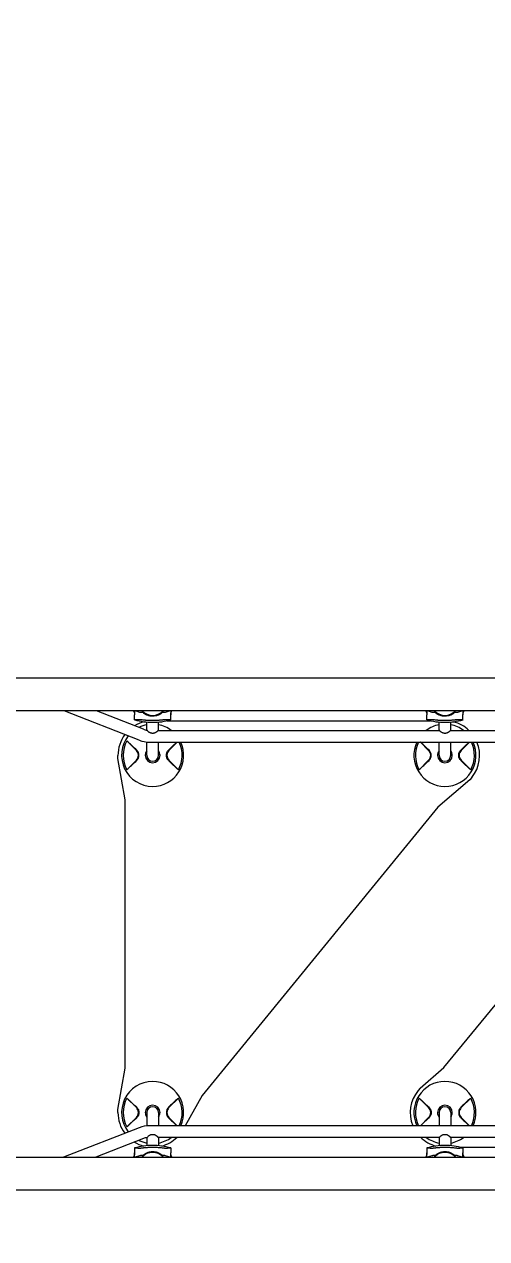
# Model space of a CAD drawing. Extents: x -6675 to 8473, y -8565 to 9458.
# Drawn here: x 1024 to 1657, y 1583 to 3244 of the extents above; entities that cross this region are included whole.
import ezdxf

# ---------------------------------------------------------------- set-up
doc = ezdxf.new("R2010")
doc.units = 0
doc.header["$LTSCALE"] = 5
doc.header["$PDMODE"] = 33
doc.header["$PDSIZE"] = 20
doc.layers.get('Defpoints').update_dxf_attribs({"linetype": 'CONTINUOUS'})
doc.layers.add('Lg_dim', color=7, linetype='CONTINUOUS')
doc.layers.add('Lg_prod', color=40, linetype='CONTINUOUS')
doc.styles.add('LG1', font='arial.ttf', dxfattribs={"height": 185})
doc.dimstyles.new('LG_DIM', dxfattribs={"dimtxt": 185, "dimasz": 120, "dimexe": 50, "dimexo": 1, "dimgap": 50, "dimtad": 0, "dimtih": 1, "dimtoh": 1, "dimdec": 0, "dimrnd": 10, "dimdsep": 46, "dimtxsty": 'LG1', "dimcen": 2.5, "dimclrt": 4, "dimadec": 4, "dimazin": 0, "dimtfac": 1, "dimtdec": 1, "dimtmove": 0, "dimatfit": 3, "dimfxl": 1, "dimtolj": 1, "dimtzin": 0, "dimarcsym": 0})

# ---------------------------------------------------------------- blocks, each defined once
blk = doc.blocks.new('*D5')
at = {"layer": 'Defpoints', "color": 0, "transparency": 16777216}
for p in [(3900, 7859.7), (-2500, -5459.7), (7695.8, -5459.7)]:
    blk.add_point(p, dxfattribs=at)
at = {"layer": 'Lg_dim', "color": 0, "lineweight": -2, "transparency": 16777216}
for p, q in [((3901, 7859.7), (7745.8, 7859.7)), ((7695.8, 7739.7), (7695.8, 3779.3)), ((7695.8, -5339.7), (7695.8, 3130.7)), ((-2499, -5459.7), (7745.8, -5459.7))]:
    blk.add_line(p, q, dxfattribs=at)
at = {"layer": 'Lg_dim', "color": 0, "transparency": 16777216}
for points in [[(7675.8, 7739.7), (7715.8, 7739.7), (7695.8, 7859.7)], [(7675.8, -5339.7), (7715.8, -5339.7), (7695.8, -5459.7)]]:
    blk.add_solid(points, dxfattribs=at)
at = {"layer": 'Lg_dim', "color": 4, "transparency": 16777216, "insert": (7695.8, 3455), "char_height": 185, "attachment_point": 5, "style": 'LG1'}
blk.add_mtext('\\A1;13320 mm\\P [43\'-8 13/16"]', dxfattribs=at)
blk = doc.blocks.new('*D6')
at = {"layer": 'Defpoints', "color": 0, "transparency": 16777216}
for p in [(3300, 5864.7), (-6041.1, -3464.7), (-3100, -3464.7)]:
    blk.add_point(p, dxfattribs=at)
at = {"layer": 'Lg_dim', "color": 0, "lineweight": -2, "transparency": 16777216}
for p, q in [((3299, 5864.7), (-6091.1, 5864.7)), ((-6041.1, 5744.7), (-6041.1, 2570)), ((-6041.1, -3344.7), (-6041.1, 1921.4)), ((-3101, -3464.7), (-6091.1, -3464.7))]:
    blk.add_line(p, q, dxfattribs=at)
at = {"layer": 'Lg_dim', "color": 0, "transparency": 16777216}
for points in [[(-6061.1, 5744.7), (-6021.1, 5744.7), (-6041.1, 5864.7)], [(-6061.1, -3344.7), (-6021.1, -3344.7), (-6041.1, -3464.7)]]:
    blk.add_solid(points, dxfattribs=at)
at = {"layer": 'Lg_dim', "color": 4, "transparency": 16777216, "insert": (-6041.1, 2245.7), "char_height": 185, "attachment_point": 5, "style": 'LG1'}
blk.add_mtext('\\A1;9330 mm\\P [30\'-7 9/16"]', dxfattribs=at)
blk = doc.blocks.new('*D7')
at = {"layer": 'Defpoints', "color": 0, "transparency": 16777216}
for p in [(5382, 8873.4), (-4227.5, -147.5), (5382, -565)]:
    blk.add_point(p, dxfattribs=at)
at = {"layer": 'Lg_dim', "color": 0, "lineweight": -2, "transparency": 16777216}
for p, q in [((-4227.5, -146.5), (-4227.5, 8923.4)), ((5382, -564), (5382, 8923.4)), ((-4107.5, 8873.4), (118.7, 8873.4)), ((5262, 8873.4), (1506.8, 8873.4))]:
    blk.add_line(p, q, dxfattribs=at)
at = {"layer": 'Lg_dim', "color": 0, "transparency": 16777216}
for points in [[(-4107.5, 8893.4), (-4107.5, 8853.4), (-4227.5, 8873.4)], [(5262, 8893.4), (5262, 8853.4), (5382, 8873.4)]]:
    blk.add_solid(points, dxfattribs=at)
at = {"layer": 'Lg_dim', "color": 4, "transparency": 16777216, "insert": (812.7, 8873.4), "char_height": 185, "attachment_point": 5, "style": 'LG1'}
blk.add_mtext('\\A1;9610 mm\\P [31\'-6 5/8"]', dxfattribs=at)

msp = doc.modelspace()

# ---------------------------------------------------------------- linework, layer by layer
at = {"layer": 'Lg_prod', "linetype": 'Continuous', "lineweight": 0}
for p, q in [((3153.5, 2350), (805, 2350)), ((3153.5, 2305), (805, 2305)), ((1181.5, 2265.1), (1078.9, 2305)), ((1187.3, 2280.1), (1123.1, 2305)), ((1175.3, 2305), (1175.3, 2299.7)), ((1175.3, 2292.9), (1175.3, 2299.7)), ((1176.9, 2305), (1182.2, 2303.6)), ((1192, 2292.1), (1192, 2292.1)), ((1208, 2299.5), (1208, 2299.5)), ((1208, 2292.1), (1208, 2292.1)), ((1217.8, 2303.6), (1223.1, 2305)), ((1224.7, 2305), (1224.7, 2299.7)), ((1224.7, 2292.9), (1224.7, 2299.7)), ((1575.3, 2305), (1575.3, 2299.7)), ((1575.3, 2292.9), (1575.3, 2299.7)), ((1576.9, 2305), (1582.2, 2303.6)), ((1592, 2292.1), (1592, 2292.1)), ((1608, 2299.5), (1608, 2299.5)), ((1608, 2292.1), (1608, 2292.1)), ((1617.8, 2303.6), (1623.1, 2305)), ((1624.7, 2305), (1624.7, 2299.7)), ((1624.7, 2292.9), (1624.7, 2299.7)), ((1192, 2278.8), (1192, 2289.8)), ((1207.4, 2278.4), (1592.6, 2278.4)), ((1208, 2278.4), (1208, 2289.8)), ((1219.9, 2291.6), (1580.1, 2291.6)), ((1592, 2278.4), (1592, 2289.8)), ((1607.4, 2278.4), (1992.6, 2278.4)), ((1608, 2278.4), (1608, 2289.8)), ((1164.7, 2264.1), (1177.7, 2251.1)), ((1192, 2244.8), (1192, 2262.6)), ((1196, 2262.4), (2804, 2262.4)), ((1208, 2244.8), (1208, 2262.4)), ((1233.6, 2262.4), (1222.3, 2251.1)), ((1566.4, 2262.4), (1577.7, 2251.1)), ((1592, 2244.8), (1592, 2262.4)), ((1608, 2244.8), (1608, 2262.4)), ((1633.6, 2262.4), (1622.3, 2251.1)), ((1152.5, 2240), (1152.5, 2244.1)), ((1192, 2244.4), (1192, 2244.8)), ((1208, 2244.8), (1208, 2244.4)), ((1592, 2244.4), (1592, 2244.8)), ((1608, 2244.8), (1608, 2244.4)), ((1162.5, 2183.3), (1152.5, 2240)), ((1177.7, 2237.7), (1164.7, 2224.7)), ((1222.3, 2237.7), (1235.3, 2224.7)), ((1577.7, 2237.7), (1564.7, 2224.7)), ((1598.6, 1817.3), (1939.5, 2233.6)), ((1622.3, 2237.7), (1635.3, 2224.7)), ((1634.1, 2210.8), (1590.4, 2173.3)), ((1636.7, 2214), (1634.1, 2210.8)), ((1162.5, 1816.7), (1162.5, 2183.3)), ((1590.4, 2173.3), (1267.6, 1779.2)), ((1152.5, 1760), (1162.5, 1816.7)), ((1565.9, 1789.1), (1598.6, 1817.3)), ((1267.6, 1779.2), (1244.4, 1737.8)), ((1565.9, 1789.1), (1563.2, 1785.9)), ((1177.7, 1762.5), (1164.7, 1775.5)), ((1222.3, 1762.5), (1235.3, 1775.5)), ((1577.7, 1762.5), (1564.7, 1775.5)), ((1622.3, 1762.5), (1635.3, 1775.5)), ((1152.5, 1755.8), (1152.5, 1760)), ((1164.7, 1736.1), (1177.7, 1749.1)), ((1192, 1755.5), (1192, 1755.8)), ((1192, 1755.5), (1192, 1737.6)), ((1208, 1755.8), (1208, 1755.5)), ((1208, 1755.5), (1208, 1737.8)), ((1233.6, 1737.8), (1222.3, 1749.1)), ((1566.4, 1737.8), (1577.7, 1749.1)), ((1592, 1755.5), (1592, 1755.8)), ((1592, 1755.5), (1592, 1737.8)), ((1608, 1755.8), (1608, 1755.5)), ((1608, 1755.5), (1608, 1737.8)), ((1633.6, 1737.8), (1622.3, 1749.1)), ((1181.5, 1735.1), (1078.2, 1695)), ((2804, 1737.8), (1196, 1737.8)), ((1187.3, 1720.2), (1122.4, 1695)), ((1192, 1721.5), (1192, 1710.5)), ((1592.6, 1721.8), (1207.4, 1721.8)), ((1208, 1721.8), (1208, 1710.5)), ((1592, 1721.8), (1592, 1710.5)), ((1992.6, 1721.8), (1607.4, 1721.8)), ((1608, 1721.8), (1608, 1710.5)), ((805, 1695), (3153.5, 1695)), ((1175.3, 1707.4), (1175.3, 1700.5)), ((1175.3, 1695), (1175.3, 1700.5)), ((1182.2, 1696.7), (1175.9, 1695)), ((1192, 1708.2), (1192, 1708.2)), ((1192, 1700.8), (1192, 1700.8)), ((1208, 1708.2), (1208, 1708.2)), ((1224.1, 1695), (1217.8, 1696.7)), ((1224.7, 1707.4), (1224.7, 1700.5)), ((1224.7, 1695), (1224.7, 1700.5)), ((1575.3, 1707.4), (1575.3, 1700.5)), ((1575.3, 1695), (1575.3, 1700.5)), ((1582.2, 1696.7), (1575.9, 1695)), ((1592, 1708.2), (1592, 1708.2)), ((1592, 1700.8), (1592, 1700.8)), ((1608, 1708.2), (1608, 1708.2)), ((1624.1, 1695), (1617.8, 1696.7)), ((1621.2, 1708.3), (1978.8, 1708.3)), ((1624.7, 1707.4), (1624.7, 1700.5)), ((1624.7, 1695), (1624.7, 1700.5)), ((805, 1650), (3153.5, 1650))]:
    msp.add_line(p, q, dxfattribs=at)
for centre, radius, start, end in [((1200, 2380.3), 90.8, 254.1962, 270), ((1200, 2318.4), 19.4, 223.8081, 270), ((1200, 2318.4), 19.4, 270, 316.1919), ((1200, 2380.3), 90.8, 270, 285.8038), ((1600, 2380.3), 90.8, 254.1962, 270), ((1600, 2318.4), 19.4, 223.8081, 270), ((1600, 2318.4), 19.4, 270, 316.1919), ((1600, 2380.3), 90.8, 270, 285.8038), ((1200, 2244.1), 47.5, 104.1941, 121.3049), ((1200, 2244.4), 42.5, 100.8461, 116.4681), ((1196, 2302.4), 24, 248.7723, 261.5578), ((1200, 2244.4), 42.5, 53.104, 79.1539), ((1600, 2244.4), 42.5, 100.8461, 126.896), ((1600, 2244.4), 42.5, 53.104, 79.1539), ((1600, 2244.1), 47.5, 46.2286, 75.8059), ((1200, 2244.1), 47.5, 143.0206, 180), ((1200, 2244.4), 42.5, 141.5113, 270), ((1200, 2244.4), 40.4, 150.8025, 209.1975), ((1196, 2302.4), 40, 248.7723, 270), ((1200, 2244.4), 42.5, 270, 25.0485), ((1200, 2244.4), 40.4, 330.8025, 26.4471), ((1600, 2244.4), 42.5, 154.9515, 270), ((1600, 2244.4), 40.4, 153.5529, 209.1975), ((1600, 2244.4), 42.5, 270, 25.0485), ((1600, 2244.4), 40.4, 330.8025, 26.4471), ((1600, 2244.1), 47.5, 320.6767, 22.6601), ((1171, 2244.4), 9.5, 0, 45), ((1171, 2244.4), 9.5, 315, 0), ((1200, 2244.4), 10.1, 142.3802, 180), ((1200, 2244.4), 10.1, 180, 270), ((1200, 2244.4), 8, 180, 0), ((1200, 2244.4), 10.1, 270, 0), ((1200, 2244.4), 10.1, 0, 37.6198), ((1229, 2244.4), 9.5, 135, 180), ((1229, 2244.4), 9.5, 180, 225), ((1571, 2244.4), 9.5, 0, 45), ((1571, 2244.4), 9.5, 315, 0), ((1600, 2244.4), 10.1, 142.3802, 180), ((1600, 2244.4), 10.1, 180, 270), ((1600, 2244.4), 8, 180, 0), ((1600, 2244.4), 10.1, 270, 0), ((1600, 2244.4), 10.1, 0, 37.6198), ((1629, 2244.4), 9.5, 135, 180), ((1629, 2244.4), 9.5, 180, 225), ((1200, 1755.8), 42.5, 90, 218.4887), ((1200, 1755.8), 42.5, 334.9515, 90), ((1600, 1755.8), 42.5, 90, 205.0485), ((1600, 1755.8), 42.5, 334.9515, 90), ((1600, 1755.8), 47.5, 140.694, 202.2685), ((1200, 1755.8), 40.4, 150.8025, 209.1975), ((1171, 1755.8), 9.5, 0, 45), ((1200, 1755.8), 10.1, 90, 180), ((1200, 1755.8), 8, 0, 180), ((1200, 1755.8), 10.1, 0, 90), ((1229, 1755.8), 9.5, 135, 180), ((1200, 1755.8), 40.4, 333.5529, 29.1975), ((1600, 1755.8), 40.4, 150.8025, 206.4471), ((1571, 1755.8), 9.5, 0, 45), ((1600, 1755.8), 10.1, 90, 180), ((1600, 1755.8), 8, 0, 180), ((1600, 1755.8), 10.1, 0, 90), ((1629, 1755.8), 9.5, 135, 180), ((1600, 1755.8), 40.4, 333.5529, 29.1975), ((1200, 1755.8), 47.5, 180, 216.6292), ((1171, 1755.8), 9.5, 315, 0), ((1200, 1755.8), 10.1, 180, 217.6198), ((1200, 1755.8), 10.1, 322.3802, 0), ((1229, 1755.8), 9.5, 180, 225), ((1571, 1755.8), 9.5, 315, 0), ((1600, 1755.8), 10.1, 180, 217.6198), ((1600, 1755.8), 10.1, 322.3802, 0), ((1629, 1755.8), 9.5, 180, 225), ((1196, 1697.8), 40, 90, 111.2277), ((1200, 1755.8), 47.5, 238.2713, 254.8597), ((1200, 1620), 90.8, 90, 105.8038), ((1200, 1755.8), 42.5, 243.5319, 259.1539), ((1196, 1697.8), 24, 98.4422, 111.2277), ((1200, 1620), 90.8, 74.1962, 90), ((1200, 1755.8), 42.5, 280.8461, 306.896), ((1200, 1755.8), 47.5, 285.1403, 314.2921), ((1600, 1755.8), 47.5, 225.7079, 254.8597), ((1600, 1755.8), 42.5, 233.104, 259.1539), ((1600, 1620), 90.8, 90, 105.8038), ((1600, 1620), 90.8, 74.1962, 90), ((1600, 1755.8), 42.5, 280.8461, 306.896), ((1200, 1681.8), 19.4, 90, 137.2585), ((1200, 1681.8), 19.4, 42.7415, 90), ((1600, 1681.8), 19.4, 90, 137.2585), ((1600, 1681.8), 19.4, 42.7415, 90)]:
    msp.add_arc(centre, radius, start, end, dxfattribs=at)
for points, weights in [([(1173.8, 2305), (1174.8, 2303.4), (1175.3, 2301.6), (1175.3, 2299.7)], [0.934929534971, 0.931720156485, 0.953410311494, 1]), ([(1182.2, 2293.1), (1179.9, 2292.9), (1177.6, 2292.8), (1175.3, 2292.9)], [1, 0.99951768639, 0.99951768639, 1]), ([(1182.2, 2303.6), (1182.6, 2303.5), (1184, 2303.4), (1186.2, 2303.3)], [1, 0.973269229067, 0.973269229067, 1]), ([(1185.7, 2305), (1185.8, 2304.4), (1186, 2303.8), (1186.2, 2303.3)], [0.999310282288, 0.998605002975, 0.998834908879, 1]), ([(1213.8, 2303.3), (1214, 2303.8), (1214.2, 2304.4), (1214.3, 2305)], [1, 0.998834908879, 0.998605002975, 0.999310282288]), ([(1213.8, 2303.3), (1216, 2303.4), (1217.4, 2303.5), (1217.8, 2303.6)], [1, 0.973269229067, 0.973269229067, 1]), ([(1224.7, 2292.9), (1222.4, 2292.8), (1220.1, 2292.9), (1217.8, 2293.1)], [1, 0.99951768639, 0.99951768639, 1]), ([(1224.7, 2299.7), (1224.7, 2301.6), (1225.2, 2303.4), (1226.2, 2305)], [1, 0.953410373576, 0.931720237436, 0.93492959158]), ([(1573.8, 2305), (1574.8, 2303.4), (1575.3, 2301.6), (1575.3, 2299.7)], [0.934929534971, 0.931720156485, 0.953410311494, 1]), ([(1582.2, 2293.1), (1579.9, 2292.9), (1577.6, 2292.8), (1575.3, 2292.9)], [1, 0.99951768639, 0.99951768639, 1]), ([(1582.2, 2303.6), (1582.6, 2303.5), (1584, 2303.4), (1586.2, 2303.3)], [1, 0.973269229067, 0.973269229067, 1]), ([(1585.7, 2305), (1585.8, 2304.4), (1586, 2303.8), (1586.2, 2303.3)], [0.999310282288, 0.998605002975, 0.998834908879, 1]), ([(1613.8, 2303.3), (1614, 2303.8), (1614.2, 2304.4), (1614.3, 2305)], [1, 0.998834908879, 0.998605002975, 0.999310282288]), ([(1613.8, 2303.3), (1616, 2303.4), (1617.4, 2303.5), (1617.8, 2303.6)], [1, 0.973269229067, 0.973269229067, 1]), ([(1624.7, 2292.9), (1622.4, 2292.8), (1620.1, 2292.9), (1617.8, 2293.1)], [1, 0.99951768639, 0.99951768639, 1]), ([(1624.7, 2299.7), (1624.7, 2301.6), (1625.2, 2303.4), (1626.2, 2305)], [1, 0.953410373576, 0.931720237436, 0.93492959158]), ([(1175.3, 1700.5), (1175.3, 1698.6), (1174.7, 1696.7), (1173.6, 1695)], [1, 0.950835339684, 0.929398650065, 0.935689931144]), ([(1175.3, 1707.4), (1177.6, 1707.4), (1179.9, 1707.3), (1182.2, 1707.2)], [1, 0.99951768639, 0.99951768639, 1]), ([(1186.2, 1697), (1184, 1696.9), (1182.6, 1696.8), (1182.2, 1696.7)], [1, 0.973269229067, 0.973269229067, 1]), ([(1186.2, 1697), (1186, 1696.3), (1185.8, 1695.7), (1185.6, 1695)], [1, 0.99866011889, 0.998557068822, 0.999690849795]), ([(1214.4, 1695), (1214.2, 1695.7), (1214, 1696.3), (1213.8, 1697)], [0.999690849795, 0.998557068822, 0.99866011889, 1]), ([(1217.8, 1696.7), (1217.4, 1696.8), (1216, 1696.9), (1213.8, 1697)], [1, 0.973269229067, 0.973269229067, 1]), ([(1217.8, 1707.2), (1220.1, 1707.3), (1222.4, 1707.4), (1224.7, 1707.4)], [1, 0.99951768639, 0.99951768639, 1]), ([(1226.4, 1695), (1225.3, 1696.7), (1224.7, 1698.6), (1224.7, 1700.5)], [0.935689878084, 0.929398569167, 0.950835276473, 1]), ([(1575.3, 1700.5), (1575.3, 1698.6), (1574.7, 1696.7), (1573.6, 1695)], [1, 0.950835339684, 0.929398650065, 0.935689931144]), ([(1575.3, 1707.4), (1577.6, 1707.4), (1579.9, 1707.3), (1582.2, 1707.2)], [1, 0.99951768639, 0.99951768639, 1]), ([(1586.2, 1697), (1584, 1696.9), (1582.6, 1696.8), (1582.2, 1696.7)], [1, 0.973269229067, 0.973269229067, 1]), ([(1586.2, 1697), (1586, 1696.3), (1585.8, 1695.7), (1585.6, 1695)], [1, 0.99866011889, 0.998557068822, 0.999690849795]), ([(1614.4, 1695), (1614.2, 1695.7), (1614, 1696.3), (1613.8, 1697)], [0.999690849795, 0.998557068822, 0.99866011889, 1]), ([(1617.8, 1696.7), (1617.4, 1696.8), (1616, 1696.9), (1613.8, 1697)], [1, 0.973269229067, 0.973269229067, 1]), ([(1617.8, 1707.2), (1620.1, 1707.3), (1622.4, 1707.4), (1624.7, 1707.4)], [1, 0.99951768639, 0.99951768639, 1]), ([(1626.4, 1695), (1625.3, 1696.7), (1624.7, 1698.6), (1624.7, 1700.5)], [0.935689878084, 0.929398569167, 0.950835276473, 1])]:
    msp.add_rational_spline(points, weights, degree=3, dxfattribs=at)
for points, knots in [([(1200, 2291.8), (1198.9, 2291.8), (1197.9, 2291.8), (1196.3, 2291.9), (1195.7, 2291.9), (1194.7, 2291.9), (1194.2, 2292), (1192.7, 2292.1), (1191.7, 2292.1), (1190.3, 2292.2), (1189.8, 2292.3), (1189, 2292.4), (1188.5, 2292.4), (1187.3, 2292.5), (1186.6, 2292.6), (1185.2, 2292.8), (1184.6, 2292.8), (1183.9, 2292.9), (1183.7, 2293), (1183.2, 2293), (1183, 2293), (1182.5, 2293.1), (1182.3, 2293.1), (1182.2, 2293.1)], [0.02582839, 0.02582839, 0.02582839, 0.02582839, 0.0290553, 0.0290553, 0.03066876, 0.03066876, 0.03228222, 0.03228222, 0.03550913, 0.03550913, 0.03712259, 0.03712259, 0.03873604, 0.03873604, 0.04196296, 0.04196296, 0.04518987, 0.04518987, 0.04680333, 0.04680333, 0.04841679, 0.04841679, 0.0516437, 0.0516437, 0.0516437, 0.0516437]), ([(1200, 2297.8), (1199.6, 2297.8), (1199.3, 2297.9), (1198.6, 2297.9), (1198.2, 2297.9), (1197.2, 2298), (1196.5, 2298.1), (1195.5, 2298.3), (1195.2, 2298.4), (1194.5, 2298.6), (1194.2, 2298.7), (1193.3, 2299), (1192.7, 2299.2), (1191.5, 2299.7), (1190.9, 2300), (1189.8, 2300.6), (1189.3, 2300.9), (1188.4, 2301.5), (1187.9, 2301.9), (1187, 2302.6), (1186.6, 2302.9), (1186.2, 2303.3)], [0.0173685, 0.0173685, 0.0173685, 0.0173685, 0.01841269, 0.01841269, 0.01945689, 0.01945689, 0.02154529, 0.02154529, 0.02258948, 0.02258948, 0.02363368, 0.02363368, 0.02572208, 0.02572208, 0.02781047, 0.02781047, 0.02989887, 0.02989887, 0.03198726, 0.03198726, 0.03407566, 0.03407566, 0.03407566, 0.03407566]), ([(1213.8, 2303.3), (1213, 2302.6), (1212.1, 2301.9), (1210.7, 2300.9), (1210.2, 2300.6), (1209.1, 2300), (1208.5, 2299.7), (1207.3, 2299.2), (1206.7, 2299), (1205.5, 2298.6), (1204.8, 2298.4), (1202.8, 2298), (1201.4, 2297.8), (1200, 2297.8)], [0.0006161, 0.0006161, 0.0006161, 0.0006161, 0.0048042, 0.0048042, 0.00689825, 0.00689825, 0.0089923, 0.0089923, 0.01108635, 0.01108635, 0.0131804, 0.0131804, 0.0173685, 0.0173685, 0.0173685, 0.0173685]), ([(1217.8, 2293.1), (1217.7, 2293.1), (1217.5, 2293.1), (1217, 2293), (1216.8, 2293), (1216.4, 2293), (1216.1, 2292.9), (1215.4, 2292.8), (1214.8, 2292.8), (1213.8, 2292.7), (1213.4, 2292.6), (1212.7, 2292.5), (1212.3, 2292.5), (1211.1, 2292.4), (1210.2, 2292.3), (1208.8, 2292.2), (1208.3, 2292.1), (1207.3, 2292.1), (1206.8, 2292), (1205.3, 2291.9), (1204.3, 2291.9), (1202.7, 2291.8), (1202.2, 2291.8), (1201.1, 2291.8), (1200.5, 2291.8), (1200, 2291.8)], [0.0000002, 0.0000002, 0.0000002, 0.0000002, 0.00322872, 0.00322872, 0.00484298, 0.00484298, 0.00645725, 0.00645725, 0.00968577, 0.00968577, 0.01130003, 0.01130003, 0.01291429, 0.01291429, 0.01614282, 0.01614282, 0.01775708, 0.01775708, 0.01937134, 0.01937134, 0.02259987, 0.02259987, 0.02421413, 0.02421413, 0.02582839, 0.02582839, 0.02582839, 0.02582839]), ([(1600, 2291.8), (1598.9, 2291.8), (1597.9, 2291.8), (1596.3, 2291.9), (1595.7, 2291.9), (1594.7, 2291.9), (1594.2, 2292), (1592.7, 2292.1), (1591.7, 2292.1), (1590.3, 2292.2), (1589.8, 2292.3), (1589, 2292.4), (1588.5, 2292.4), (1587.3, 2292.5), (1586.6, 2292.6), (1585.2, 2292.8), (1584.6, 2292.8), (1583.9, 2292.9), (1583.7, 2293), (1583.2, 2293), (1583, 2293), (1582.5, 2293.1), (1582.3, 2293.1), (1582.2, 2293.1)], [0.02582839, 0.02582839, 0.02582839, 0.02582839, 0.0290553, 0.0290553, 0.03066876, 0.03066876, 0.03228222, 0.03228222, 0.03550913, 0.03550913, 0.03712259, 0.03712259, 0.03873604, 0.03873604, 0.04196296, 0.04196296, 0.04518987, 0.04518987, 0.04680333, 0.04680333, 0.04841679, 0.04841679, 0.0516437, 0.0516437, 0.0516437, 0.0516437]), ([(1600, 2297.8), (1599.6, 2297.8), (1599.3, 2297.9), (1598.6, 2297.9), (1598.2, 2297.9), (1597.2, 2298), (1596.5, 2298.1), (1595.5, 2298.3), (1595.2, 2298.4), (1594.5, 2298.6), (1594.2, 2298.7), (1593.3, 2299), (1592.7, 2299.2), (1591.5, 2299.7), (1590.9, 2300), (1589.8, 2300.6), (1589.3, 2300.9), (1588.4, 2301.5), (1587.9, 2301.9), (1587, 2302.6), (1586.6, 2302.9), (1586.2, 2303.3)], [0.0173685, 0.0173685, 0.0173685, 0.0173685, 0.01841269, 0.01841269, 0.01945689, 0.01945689, 0.02154529, 0.02154529, 0.02258948, 0.02258948, 0.02363368, 0.02363368, 0.02572208, 0.02572208, 0.02781047, 0.02781047, 0.02989887, 0.02989887, 0.03198726, 0.03198726, 0.03407566, 0.03407566, 0.03407566, 0.03407566]), ([(1613.8, 2303.3), (1613, 2302.6), (1612.1, 2301.9), (1610.7, 2300.9), (1610.2, 2300.6), (1609.1, 2300), (1608.5, 2299.7), (1607.3, 2299.2), (1606.7, 2299), (1605.5, 2298.6), (1604.8, 2298.4), (1602.8, 2298), (1601.4, 2297.8), (1600, 2297.8)], [0.0006161, 0.0006161, 0.0006161, 0.0006161, 0.0048042, 0.0048042, 0.00689825, 0.00689825, 0.0089923, 0.0089923, 0.01108635, 0.01108635, 0.0131804, 0.0131804, 0.0173685, 0.0173685, 0.0173685, 0.0173685]), ([(1617.8, 2293.1), (1617.7, 2293.1), (1617.5, 2293.1), (1617, 2293), (1616.8, 2293), (1616.4, 2293), (1616.1, 2292.9), (1615.4, 2292.8), (1614.8, 2292.8), (1613.8, 2292.7), (1613.4, 2292.6), (1612.7, 2292.5), (1612.3, 2292.5), (1611.1, 2292.4), (1610.2, 2292.3), (1608.8, 2292.2), (1608.3, 2292.1), (1607.3, 2292.1), (1606.8, 2292), (1605.3, 2291.9), (1604.3, 2291.9), (1602.7, 2291.8), (1602.2, 2291.8), (1601.1, 2291.8), (1600.5, 2291.8), (1600, 2291.8)], [0.0000002, 0.0000002, 0.0000002, 0.0000002, 0.00322872, 0.00322872, 0.00484298, 0.00484298, 0.00645725, 0.00645725, 0.00968577, 0.00968577, 0.01130003, 0.01130003, 0.01291429, 0.01291429, 0.01614282, 0.01614282, 0.01775708, 0.01775708, 0.01937134, 0.01937134, 0.02259987, 0.02259987, 0.02421413, 0.02421413, 0.02582839, 0.02582839, 0.02582839, 0.02582839]), ([(1196, 2275.4), (1195.6, 2275.6), (1195.2, 2275.8), (1194.4, 2276.4), (1194.1, 2276.7), (1193.5, 2277.4), (1193.2, 2277.7), (1192.8, 2278.3), (1192.7, 2278.5), (1192.5, 2278.7), (1192.5, 2278.7), (1192.5, 2278.7)], [-8.552412, -8.552412, -8.552412, -8.552412, -7.058659, -7.058659, -5.308861, -5.308861, -3.280561, -3.280561, -1.216228, -1.216228, 0, 0, 0, 0]), ([(1207.4, 2278.4), (1207.4, 2278.4), (1207.4, 2278.4), (1207.4, 2278.4), (1207.3, 2278.3), (1207.1, 2278.1), (1207, 2277.9), (1206.7, 2277.5), (1206.5, 2277.3), (1206.1, 2276.9), (1206, 2276.8), (1205.8, 2276.6), (1205.6, 2276.5), (1205.3, 2276.2), (1205.2, 2276.1), (1204.9, 2275.9), (1204.7, 2275.8), (1204.2, 2275.5), (1203.9, 2275.3), (1203.2, 2275), (1202.8, 2274.8), (1202, 2274.6), (1201.6, 2274.5), (1200.8, 2274.4), (1200.4, 2274.4), (1200, 2274.4)], [3.225012, 3.225012, 3.225012, 3.225012, 3.553727, 3.553727, 5.034922, 5.034922, 6.516117, 6.516117, 7.997312, 7.997312, 8.642936, 8.642936, 9.288559, 9.288559, 9.934183, 9.934183, 10.579806, 10.579806, 11.745315, 11.745315, 12.910825, 12.910825, 14.076334, 14.076334, 15.241843, 15.241843, 15.241843, 15.241843]), ([(1600, 2274.4), (1599.6, 2274.4), (1599.2, 2274.4), (1598.4, 2274.5), (1598, 2274.6), (1597.2, 2274.8), (1596.8, 2275), (1596.1, 2275.3), (1595.8, 2275.5), (1595.3, 2275.8), (1595.1, 2275.9), (1594.8, 2276.1), (1594.7, 2276.2), (1594.4, 2276.5), (1594.2, 2276.6), (1594, 2276.8), (1593.9, 2276.9), (1593.5, 2277.3), (1593.3, 2277.5), (1593, 2277.9), (1592.9, 2278.1), (1592.7, 2278.3), (1592.6, 2278.4), (1592.6, 2278.4), (1592.6, 2278.4), (1592.6, 2278.4)], [-13.169311, -13.169311, -13.169311, -13.169311, -12.003802, -12.003802, -10.838293, -10.838293, -9.672784, -9.672784, -8.507274, -8.507274, -7.861651, -7.861651, -7.216027, -7.216027, -6.570404, -6.570404, -5.92478, -5.92478, -4.443585, -4.443585, -2.96239, -2.96239, -1.481195, -1.481195, -1.152481, -1.152481, -1.152481, -1.152481]), ([(1607.4, 2278.4), (1607.4, 2278.4), (1607.4, 2278.4), (1607.4, 2278.4), (1607.3, 2278.3), (1607.1, 2278.1), (1607, 2277.9), (1606.7, 2277.5), (1606.5, 2277.3), (1606.1, 2276.9), (1606, 2276.8), (1605.8, 2276.6), (1605.6, 2276.5), (1605.3, 2276.2), (1605.2, 2276.1), (1604.9, 2275.9), (1604.7, 2275.8), (1604.2, 2275.5), (1603.9, 2275.3), (1603.2, 2275), (1602.8, 2274.8), (1602, 2274.6), (1601.6, 2274.5), (1600.8, 2274.4), (1600.4, 2274.4), (1600, 2274.4)], [27.491103, 27.491103, 27.491103, 27.491103, 27.819818, 27.819818, 29.301013, 29.301013, 30.782208, 30.782208, 32.263403, 32.263403, 32.909027, 32.909027, 33.55465, 33.55465, 34.200274, 34.200274, 34.845897, 34.845897, 36.011406, 36.011406, 37.176916, 37.176916, 38.342425, 38.342425, 39.507934, 39.507934, 39.507934, 39.507934]), ([(1167.2, 2262), (1166.7, 2262.4), (1166.3, 2262.9), (1165.6, 2263.4), (1165.4, 2263.6), (1165.1, 2263.9), (1164.9, 2264), (1164.7, 2264.1)], [0.000000486, 0.000000486, 0.000000486, 0.000000486, 0.002114988, 0.002114988, 0.003172238, 0.003172238, 0.004229489, 0.004229489, 0.004229489, 0.004229489]), ([(1200, 2274.4), (1199.6, 2274.4), (1199.2, 2274.4), (1198.4, 2274.5), (1198, 2274.6), (1197.2, 2274.8), (1196.8, 2275), (1196.3, 2275.2), (1196.1, 2275.3), (1196, 2275.4)], [15.241843, 15.241843, 15.241843, 15.241843, 16.407352, 16.407352, 17.572862, 17.572862, 18.738371, 18.738371, 19.267306, 19.267306, 19.267306, 19.267306]), ([(1181.2, 2244.4), (1181.2, 2244.8), (1181.2, 2245.1), (1181.1, 2245.8), (1181.1, 2246.1), (1180.9, 2247.1), (1180.7, 2247.7), (1180.2, 2249), (1179.8, 2249.6), (1179.1, 2250.6), (1178.7, 2251.1), (1178.2, 2251.6)], [0.008164918, 0.008164918, 0.008164918, 0.008164918, 0.009167239, 0.009167239, 0.01016956, 0.01016956, 0.012174201, 0.012174201, 0.014178842, 0.014178842, 0.016183483, 0.016183483, 0.016183483, 0.016183483]), ([(1178.2, 2237.3), (1178.7, 2237.7), (1179.1, 2238.2), (1179.6, 2239), (1179.8, 2239.3), (1180.1, 2239.9), (1180.3, 2240.2), (1180.7, 2241.1), (1180.9, 2241.8), (1181.1, 2242.8), (1181.1, 2243.1), (1181.2, 2243.8), (1181.2, 2244.1), (1181.2, 2244.4)], [0.000143327, 0.000143327, 0.000143327, 0.000143327, 0.002148725, 0.002148725, 0.003151424, 0.003151424, 0.004154123, 0.004154123, 0.006159521, 0.006159521, 0.00716222, 0.00716222, 0.008164918, 0.008164918, 0.008164918, 0.008164918]), ([(1218.8, 2244.4), (1218.8, 2244.8), (1218.8, 2245.1), (1218.9, 2245.8), (1218.9, 2246.1), (1219.1, 2247.1), (1219.3, 2247.7), (1219.8, 2249), (1220.2, 2249.6), (1220.9, 2250.6), (1221.3, 2251.1), (1221.8, 2251.6)], [0.008164918, 0.008164918, 0.008164918, 0.008164918, 0.009167239, 0.009167239, 0.01016956, 0.01016956, 0.012174201, 0.012174201, 0.014178842, 0.014178842, 0.016183483, 0.016183483, 0.016183483, 0.016183483]), ([(1221.8, 2237.3), (1221.3, 2237.7), (1220.9, 2238.2), (1220.4, 2239), (1220.2, 2239.3), (1219.9, 2239.9), (1219.7, 2240.2), (1219.3, 2241.1), (1219.1, 2241.8), (1218.9, 2242.8), (1218.9, 2243.1), (1218.8, 2243.8), (1218.8, 2244.1), (1218.8, 2244.4)], [0.000143327, 0.000143327, 0.000143327, 0.000143327, 0.002148725, 0.002148725, 0.003151424, 0.003151424, 0.004154123, 0.004154123, 0.006159521, 0.006159521, 0.00716222, 0.00716222, 0.008164918, 0.008164918, 0.008164918, 0.008164918]), ([(1581.2, 2244.4), (1581.2, 2244.8), (1581.2, 2245.1), (1581.1, 2245.8), (1581.1, 2246.1), (1580.9, 2247.1), (1580.7, 2247.7), (1580.2, 2249), (1579.8, 2249.6), (1579.1, 2250.6), (1578.7, 2251.1), (1578.2, 2251.6)], [0.008164918, 0.008164918, 0.008164918, 0.008164918, 0.009167239, 0.009167239, 0.01016956, 0.01016956, 0.012174201, 0.012174201, 0.014178842, 0.014178842, 0.016183483, 0.016183483, 0.016183483, 0.016183483]), ([(1578.2, 2237.3), (1578.7, 2237.7), (1579.1, 2238.2), (1579.6, 2239), (1579.8, 2239.3), (1580.1, 2239.9), (1580.3, 2240.2), (1580.7, 2241.1), (1580.9, 2241.8), (1581.1, 2242.8), (1581.1, 2243.1), (1581.2, 2243.8), (1581.2, 2244.1), (1581.2, 2244.4)], [0.000143327, 0.000143327, 0.000143327, 0.000143327, 0.002148725, 0.002148725, 0.003151424, 0.003151424, 0.004154123, 0.004154123, 0.006159521, 0.006159521, 0.00716222, 0.00716222, 0.008164918, 0.008164918, 0.008164918, 0.008164918]), ([(1618.8, 2244.4), (1618.8, 2244.8), (1618.8, 2245.1), (1618.9, 2245.8), (1618.9, 2246.1), (1619.1, 2247.1), (1619.3, 2247.7), (1619.8, 2249), (1620.2, 2249.6), (1620.9, 2250.6), (1621.3, 2251.1), (1621.8, 2251.6)], [0.008164918, 0.008164918, 0.008164918, 0.008164918, 0.009167239, 0.009167239, 0.01016956, 0.01016956, 0.012174201, 0.012174201, 0.014178842, 0.014178842, 0.016183483, 0.016183483, 0.016183483, 0.016183483]), ([(1621.8, 2237.3), (1621.3, 2237.7), (1620.9, 2238.2), (1620.4, 2239), (1620.2, 2239.3), (1619.9, 2239.9), (1619.7, 2240.2), (1619.3, 2241.1), (1619.1, 2241.8), (1618.9, 2242.8), (1618.9, 2243.1), (1618.8, 2243.8), (1618.8, 2244.1), (1618.8, 2244.4)], [0.000143327, 0.000143327, 0.000143327, 0.000143327, 0.002148725, 0.002148725, 0.003151424, 0.003151424, 0.004154123, 0.004154123, 0.006159521, 0.006159521, 0.00716222, 0.00716222, 0.008164918, 0.008164918, 0.008164918, 0.008164918]), ([(1164.7, 2224.7), (1165, 2225), (1165.4, 2225.3), (1166, 2225.8), (1166.3, 2226), (1166.7, 2226.4), (1166.9, 2226.6), (1167.2, 2226.9)], [0.000000242, 0.000000242, 0.000000242, 0.000000242, 0.002114103, 0.002114103, 0.003171033, 0.003171033, 0.004227963, 0.004227963, 0.004227963, 0.004227963]), ([(1235.3, 2224.7), (1235, 2225), (1234.6, 2225.3), (1234, 2225.8), (1233.7, 2226), (1233.3, 2226.4), (1233.1, 2226.6), (1232.8, 2226.9)], [0.000000242, 0.000000242, 0.000000242, 0.000000242, 0.002114103, 0.002114103, 0.003171033, 0.003171033, 0.004227963, 0.004227963, 0.004227963, 0.004227963]), ([(1564.7, 2224.7), (1565, 2225), (1565.4, 2225.3), (1566, 2225.8), (1566.3, 2226), (1566.7, 2226.4), (1566.9, 2226.6), (1567.2, 2226.9)], [0.000000242, 0.000000242, 0.000000242, 0.000000242, 0.002114103, 0.002114103, 0.003171033, 0.003171033, 0.004227963, 0.004227963, 0.004227963, 0.004227963]), ([(1635.3, 2224.7), (1635, 2225), (1634.6, 2225.3), (1634, 2225.8), (1633.7, 2226), (1633.3, 2226.4), (1633.1, 2226.6), (1632.8, 2226.9)], [0.000000242, 0.000000242, 0.000000242, 0.000000242, 0.002114103, 0.002114103, 0.003171033, 0.003171033, 0.004227963, 0.004227963, 0.004227963, 0.004227963]), ([(1164.7, 1775.5), (1165, 1775.3), (1165.4, 1775), (1166, 1774.4), (1166.3, 1774.2), (1166.7, 1773.8), (1166.9, 1773.6), (1167.2, 1773.4)], [0.000000242, 0.000000242, 0.000000242, 0.000000242, 0.002114103, 0.002114103, 0.003171033, 0.003171033, 0.004227963, 0.004227963, 0.004227963, 0.004227963]), ([(1178.2, 1763), (1178.7, 1762.5), (1179.1, 1762), (1179.6, 1761.2), (1179.8, 1760.9), (1180.1, 1760.4), (1180.3, 1760.1), (1180.7, 1759.1), (1180.9, 1758.5), (1181.1, 1757.5), (1181.1, 1757.2), (1181.2, 1756.5), (1181.2, 1756.2), (1181.2, 1755.8)], [0.000143327, 0.000143327, 0.000143327, 0.000143327, 0.002148725, 0.002148725, 0.003151424, 0.003151424, 0.004154123, 0.004154123, 0.006159521, 0.006159521, 0.00716222, 0.00716222, 0.008164918, 0.008164918, 0.008164918, 0.008164918]), ([(1221.8, 1763), (1221.3, 1762.5), (1220.9, 1762), (1220.4, 1761.2), (1220.2, 1760.9), (1219.9, 1760.4), (1219.7, 1760.1), (1219.3, 1759.1), (1219.1, 1758.5), (1218.9, 1757.5), (1218.9, 1757.2), (1218.8, 1756.5), (1218.8, 1756.2), (1218.8, 1755.8)], [0.000143327, 0.000143327, 0.000143327, 0.000143327, 0.002148725, 0.002148725, 0.003151424, 0.003151424, 0.004154123, 0.004154123, 0.006159521, 0.006159521, 0.00716222, 0.00716222, 0.008164918, 0.008164918, 0.008164918, 0.008164918]), ([(1235.3, 1775.5), (1235, 1775.3), (1234.6, 1775), (1234, 1774.4), (1233.7, 1774.2), (1233.3, 1773.8), (1233.1, 1773.6), (1232.8, 1773.4)], [0.000000242, 0.000000242, 0.000000242, 0.000000242, 0.002114103, 0.002114103, 0.003171033, 0.003171033, 0.004227963, 0.004227963, 0.004227963, 0.004227963]), ([(1564.7, 1775.5), (1565, 1775.3), (1565.4, 1775), (1566, 1774.4), (1566.3, 1774.2), (1566.7, 1773.8), (1566.9, 1773.6), (1567.2, 1773.4)], [0.000000242, 0.000000242, 0.000000242, 0.000000242, 0.002114103, 0.002114103, 0.003171033, 0.003171033, 0.004227963, 0.004227963, 0.004227963, 0.004227963]), ([(1578.2, 1763), (1578.7, 1762.5), (1579.1, 1762), (1579.6, 1761.2), (1579.8, 1760.9), (1580.1, 1760.4), (1580.3, 1760.1), (1580.7, 1759.1), (1580.9, 1758.5), (1581.1, 1757.5), (1581.1, 1757.2), (1581.2, 1756.5), (1581.2, 1756.2), (1581.2, 1755.8)], [0.000143327, 0.000143327, 0.000143327, 0.000143327, 0.002148725, 0.002148725, 0.003151424, 0.003151424, 0.004154123, 0.004154123, 0.006159521, 0.006159521, 0.00716222, 0.00716222, 0.008164918, 0.008164918, 0.008164918, 0.008164918]), ([(1621.8, 1763), (1621.3, 1762.5), (1620.9, 1762), (1620.4, 1761.2), (1620.2, 1760.9), (1619.9, 1760.4), (1619.7, 1760.1), (1619.3, 1759.1), (1619.1, 1758.5), (1618.9, 1757.5), (1618.9, 1757.2), (1618.8, 1756.5), (1618.8, 1756.2), (1618.8, 1755.8)], [0.000143327, 0.000143327, 0.000143327, 0.000143327, 0.002148725, 0.002148725, 0.003151424, 0.003151424, 0.004154123, 0.004154123, 0.006159521, 0.006159521, 0.00716222, 0.00716222, 0.008164918, 0.008164918, 0.008164918, 0.008164918]), ([(1635.3, 1775.5), (1635, 1775.3), (1634.6, 1775), (1634, 1774.4), (1633.7, 1774.2), (1633.3, 1773.8), (1633.1, 1773.6), (1632.8, 1773.4)], [0.000000242, 0.000000242, 0.000000242, 0.000000242, 0.002114103, 0.002114103, 0.003171033, 0.003171033, 0.004227963, 0.004227963, 0.004227963, 0.004227963]), ([(1181.2, 1755.8), (1181.2, 1755.5), (1181.2, 1755.2), (1181.1, 1754.5), (1181.1, 1754.2), (1180.9, 1753.2), (1180.7, 1752.5), (1180.2, 1751.3), (1179.8, 1750.7), (1179.1, 1749.6), (1178.7, 1749.1), (1178.2, 1748.7)], [0.008164918, 0.008164918, 0.008164918, 0.008164918, 0.009167239, 0.009167239, 0.01016956, 0.01016956, 0.012174201, 0.012174201, 0.014178842, 0.014178842, 0.016183483, 0.016183483, 0.016183483, 0.016183483]), ([(1218.8, 1755.8), (1218.8, 1755.5), (1218.8, 1755.2), (1218.9, 1754.5), (1218.9, 1754.2), (1219.1, 1753.2), (1219.3, 1752.5), (1219.8, 1751.3), (1220.2, 1750.7), (1220.9, 1749.6), (1221.3, 1749.1), (1221.8, 1748.7)], [0.008164918, 0.008164918, 0.008164918, 0.008164918, 0.009167239, 0.009167239, 0.01016956, 0.01016956, 0.012174201, 0.012174201, 0.014178842, 0.014178842, 0.016183483, 0.016183483, 0.016183483, 0.016183483]), ([(1581.2, 1755.8), (1581.2, 1755.5), (1581.2, 1755.2), (1581.1, 1754.5), (1581.1, 1754.2), (1580.9, 1753.2), (1580.7, 1752.5), (1580.2, 1751.3), (1579.8, 1750.7), (1579.1, 1749.6), (1578.7, 1749.1), (1578.2, 1748.7)], [0.008164918, 0.008164918, 0.008164918, 0.008164918, 0.009167239, 0.009167239, 0.01016956, 0.01016956, 0.012174201, 0.012174201, 0.014178842, 0.014178842, 0.016183483, 0.016183483, 0.016183483, 0.016183483]), ([(1618.8, 1755.8), (1618.8, 1755.5), (1618.8, 1755.2), (1618.9, 1754.5), (1618.9, 1754.2), (1619.1, 1753.2), (1619.3, 1752.5), (1619.8, 1751.3), (1620.2, 1750.7), (1620.9, 1749.6), (1621.3, 1749.1), (1621.8, 1748.7)], [0.008164918, 0.008164918, 0.008164918, 0.008164918, 0.009167239, 0.009167239, 0.01016956, 0.01016956, 0.012174201, 0.012174201, 0.014178842, 0.014178842, 0.016183483, 0.016183483, 0.016183483, 0.016183483]), ([(1167.2, 1738.3), (1166.7, 1737.8), (1166.3, 1737.4), (1165.6, 1736.9), (1165.4, 1736.7), (1165.1, 1736.4), (1164.9, 1736.2), (1164.7, 1736.1)], [0.000000486, 0.000000486, 0.000000486, 0.000000486, 0.002114988, 0.002114988, 0.003172238, 0.003172238, 0.004229489, 0.004229489, 0.004229489, 0.004229489]), ([(1192.5, 1721.6), (1192.5, 1721.6), (1192.5, 1721.6), (1192.5, 1721.6), (1192.6, 1721.7), (1192.8, 1722), (1193, 1722.3), (1193.6, 1723), (1194, 1723.4), (1194.9, 1724.2), (1195.4, 1724.6), (1196, 1724.9)], [-8.57297, -8.57297, -8.57297, -8.57297, -8.243247, -8.243247, -6.844088, -6.844088, -4.455637, -4.455637, -2.091609, -2.091609, 0, 0, 0, 0]), ([(1196, 1724.9), (1196.1, 1725), (1196.3, 1725.1), (1196.8, 1725.3), (1197.2, 1725.4), (1198, 1725.7), (1198.4, 1725.7), (1199.2, 1725.9), (1199.6, 1725.9), (1200, 1725.9)], [35.482471, 35.482471, 35.482471, 35.482471, 36.011406, 36.011406, 37.176916, 37.176916, 38.342425, 38.342425, 39.507934, 39.507934, 39.507934, 39.507934]), ([(1200, 1725.9), (1200.4, 1725.9), (1200.8, 1725.9), (1201.6, 1725.7), (1202, 1725.7), (1202.8, 1725.4), (1203.2, 1725.3), (1203.9, 1725), (1204.2, 1724.8), (1204.7, 1724.5), (1204.9, 1724.4), (1205.2, 1724.2), (1205.3, 1724), (1205.6, 1723.8), (1205.8, 1723.7), (1206, 1723.4), (1206.1, 1723.3), (1206.5, 1723), (1206.7, 1722.7), (1207, 1722.3), (1207.1, 1722.2), (1207.3, 1721.9), (1207.4, 1721.9), (1207.4, 1721.8), (1207.4, 1721.8), (1207.4, 1721.8)], [-13.169311, -13.169311, -13.169311, -13.169311, -12.003802, -12.003802, -10.838293, -10.838293, -9.672784, -9.672784, -8.507274, -8.507274, -7.861651, -7.861651, -7.216027, -7.216027, -6.570404, -6.570404, -5.92478, -5.92478, -4.443585, -4.443585, -2.96239, -2.96239, -1.481195, -1.481195, -1.152481, -1.152481, -1.152481, -1.152481]), ([(1592.6, 1721.8), (1592.6, 1721.8), (1592.6, 1721.8), (1592.6, 1721.9), (1592.7, 1721.9), (1592.9, 1722.2), (1593, 1722.3), (1593.3, 1722.7), (1593.5, 1723), (1593.9, 1723.3), (1594, 1723.4), (1594.2, 1723.7), (1594.4, 1723.8), (1594.7, 1724), (1594.8, 1724.2), (1595.1, 1724.4), (1595.3, 1724.5), (1595.8, 1724.8), (1596.1, 1725), (1596.8, 1725.3), (1597.2, 1725.4), (1598, 1725.7), (1598.4, 1725.7), (1599.2, 1725.9), (1599.6, 1725.9), (1600, 1725.9)], [27.491103, 27.491103, 27.491103, 27.491103, 27.819818, 27.819818, 29.301013, 29.301013, 30.782208, 30.782208, 32.263403, 32.263403, 32.909027, 32.909027, 33.55465, 33.55465, 34.200274, 34.200274, 34.845897, 34.845897, 36.011406, 36.011406, 37.176916, 37.176916, 38.342425, 38.342425, 39.507934, 39.507934, 39.507934, 39.507934]), ([(1600, 1725.9), (1600.4, 1725.9), (1600.8, 1725.9), (1601.6, 1725.7), (1602, 1725.7), (1602.8, 1725.4), (1603.2, 1725.3), (1603.9, 1725), (1604.2, 1724.8), (1604.7, 1724.5), (1604.9, 1724.4), (1605.2, 1724.2), (1605.3, 1724), (1605.6, 1723.8), (1605.8, 1723.7), (1606, 1723.4), (1606.1, 1723.3), (1606.5, 1723), (1606.7, 1722.7), (1607, 1722.3), (1607.1, 1722.2), (1607.3, 1721.9), (1607.4, 1721.9), (1607.4, 1721.8), (1607.4, 1721.8), (1607.4, 1721.8)], [-13.169311, -13.169311, -13.169311, -13.169311, -12.003802, -12.003802, -10.838293, -10.838293, -9.672784, -9.672784, -8.507274, -8.507274, -7.861651, -7.861651, -7.216027, -7.216027, -6.570404, -6.570404, -5.92478, -5.92478, -4.443585, -4.443585, -2.96239, -2.96239, -1.481195, -1.481195, -1.152481, -1.152481, -1.152481, -1.152481]), ([(1182.2, 1707.2), (1182.3, 1707.2), (1182.5, 1707.2), (1183, 1707.2), (1183.2, 1707.3), (1183.6, 1707.3), (1183.9, 1707.3), (1184.6, 1707.4), (1185.2, 1707.5), (1186.2, 1707.6), (1186.6, 1707.6), (1187.3, 1707.7), (1187.7, 1707.8), (1188.9, 1707.9), (1189.8, 1708), (1191.2, 1708.1), (1191.7, 1708.1), (1192.7, 1708.2), (1193.2, 1708.2), (1194.7, 1708.3), (1195.7, 1708.4), (1197.3, 1708.4), (1197.8, 1708.4), (1198.9, 1708.5), (1199.5, 1708.5), (1200, 1708.5)], [0.0000002, 0.0000002, 0.0000002, 0.0000002, 0.00322872, 0.00322872, 0.00484298, 0.00484298, 0.00645725, 0.00645725, 0.00968577, 0.00968577, 0.01130003, 0.01130003, 0.01291429, 0.01291429, 0.01614282, 0.01614282, 0.01775708, 0.01775708, 0.01937134, 0.01937134, 0.02259987, 0.02259987, 0.02421413, 0.02421413, 0.02582839, 0.02582839, 0.02582839, 0.02582839]), ([(1186.2, 1697), (1187, 1697.7), (1187.9, 1698.4), (1189.3, 1699.4), (1189.8, 1699.7), (1190.9, 1700.3), (1191.5, 1700.6), (1192.7, 1701.1), (1193.3, 1701.3), (1194.5, 1701.7), (1195.2, 1701.9), (1197.2, 1702.3), (1198.6, 1702.4), (1200, 1702.4)], [0.0006161, 0.0006161, 0.0006161, 0.0006161, 0.0048042, 0.0048042, 0.00689825, 0.00689825, 0.0089923, 0.0089923, 0.01108635, 0.01108635, 0.0131804, 0.0131804, 0.0173685, 0.0173685, 0.0173685, 0.0173685]), ([(1200, 1708.5), (1201.1, 1708.5), (1202.1, 1708.4), (1203.7, 1708.4), (1204.3, 1708.4), (1205.3, 1708.3), (1205.8, 1708.3), (1207.3, 1708.2), (1208.3, 1708.1), (1209.7, 1708), (1210.2, 1708), (1211, 1707.9), (1211.5, 1707.9), (1212.7, 1707.7), (1213.4, 1707.6), (1214.8, 1707.5), (1215.4, 1707.4), (1216.1, 1707.3), (1216.3, 1707.3), (1216.8, 1707.3), (1217, 1707.2), (1217.5, 1707.2), (1217.7, 1707.2), (1217.8, 1707.2)], [0.02582839, 0.02582839, 0.02582839, 0.02582839, 0.0290553, 0.0290553, 0.03066876, 0.03066876, 0.03228222, 0.03228222, 0.03550913, 0.03550913, 0.03712259, 0.03712259, 0.03873604, 0.03873604, 0.04196296, 0.04196296, 0.04518987, 0.04518987, 0.04680333, 0.04680333, 0.04841679, 0.04841679, 0.0516437, 0.0516437, 0.0516437, 0.0516437]), ([(1200, 1702.4), (1200.4, 1702.4), (1200.7, 1702.4), (1201.4, 1702.4), (1201.8, 1702.3), (1202.8, 1702.2), (1203.5, 1702.1), (1204.5, 1701.9), (1204.8, 1701.8), (1205.5, 1701.7), (1205.8, 1701.6), (1206.7, 1701.3), (1207.3, 1701), (1208.5, 1700.5), (1209.1, 1700.3), (1210.2, 1699.7), (1210.7, 1699.4), (1211.6, 1698.7), (1212.1, 1698.4), (1213, 1697.7), (1213.4, 1697.3), (1213.8, 1697)], [0.0173685, 0.0173685, 0.0173685, 0.0173685, 0.01841269, 0.01841269, 0.01945689, 0.01945689, 0.02154529, 0.02154529, 0.02258948, 0.02258948, 0.02363368, 0.02363368, 0.02572208, 0.02572208, 0.02781047, 0.02781047, 0.02989887, 0.02989887, 0.03198726, 0.03198726, 0.03407566, 0.03407566, 0.03407566, 0.03407566]), ([(1582.2, 1707.2), (1582.3, 1707.2), (1582.5, 1707.2), (1583, 1707.2), (1583.2, 1707.3), (1583.6, 1707.3), (1583.9, 1707.3), (1584.6, 1707.4), (1585.2, 1707.5), (1586.2, 1707.6), (1586.6, 1707.6), (1587.3, 1707.7), (1587.7, 1707.8), (1588.9, 1707.9), (1589.8, 1708), (1591.2, 1708.1), (1591.7, 1708.1), (1592.7, 1708.2), (1593.2, 1708.2), (1594.7, 1708.3), (1595.7, 1708.4), (1597.3, 1708.4), (1597.8, 1708.4), (1598.9, 1708.5), (1599.5, 1708.5), (1600, 1708.5)], [0.0000002, 0.0000002, 0.0000002, 0.0000002, 0.00322872, 0.00322872, 0.00484298, 0.00484298, 0.00645725, 0.00645725, 0.00968577, 0.00968577, 0.01130003, 0.01130003, 0.01291429, 0.01291429, 0.01614282, 0.01614282, 0.01775708, 0.01775708, 0.01937134, 0.01937134, 0.02259987, 0.02259987, 0.02421413, 0.02421413, 0.02582839, 0.02582839, 0.02582839, 0.02582839]), ([(1586.2, 1697), (1587, 1697.7), (1587.9, 1698.4), (1589.3, 1699.4), (1589.8, 1699.7), (1590.9, 1700.3), (1591.5, 1700.6), (1592.7, 1701.1), (1593.3, 1701.3), (1594.5, 1701.7), (1595.2, 1701.9), (1597.2, 1702.3), (1598.6, 1702.4), (1600, 1702.4)], [0.0006161, 0.0006161, 0.0006161, 0.0006161, 0.0048042, 0.0048042, 0.00689825, 0.00689825, 0.0089923, 0.0089923, 0.01108635, 0.01108635, 0.0131804, 0.0131804, 0.0173685, 0.0173685, 0.0173685, 0.0173685]), ([(1600, 1708.5), (1601.1, 1708.5), (1602.1, 1708.4), (1603.7, 1708.4), (1604.3, 1708.4), (1605.3, 1708.3), (1605.8, 1708.3), (1607.3, 1708.2), (1608.3, 1708.1), (1609.7, 1708), (1610.2, 1708), (1611, 1707.9), (1611.5, 1707.9), (1612.7, 1707.7), (1613.4, 1707.6), (1614.8, 1707.5), (1615.4, 1707.4), (1616.1, 1707.3), (1616.3, 1707.3), (1616.8, 1707.3), (1617, 1707.2), (1617.5, 1707.2), (1617.7, 1707.2), (1617.8, 1707.2)], [0.02582839, 0.02582839, 0.02582839, 0.02582839, 0.0290553, 0.0290553, 0.03066876, 0.03066876, 0.03228222, 0.03228222, 0.03550913, 0.03550913, 0.03712259, 0.03712259, 0.03873604, 0.03873604, 0.04196296, 0.04196296, 0.04518987, 0.04518987, 0.04680333, 0.04680333, 0.04841679, 0.04841679, 0.0516437, 0.0516437, 0.0516437, 0.0516437]), ([(1600, 1702.4), (1600.4, 1702.4), (1600.7, 1702.4), (1601.4, 1702.4), (1601.8, 1702.3), (1602.8, 1702.2), (1603.5, 1702.1), (1604.5, 1701.9), (1604.8, 1701.8), (1605.5, 1701.7), (1605.8, 1701.6), (1606.7, 1701.3), (1607.3, 1701), (1608.5, 1700.5), (1609.1, 1700.3), (1610.2, 1699.7), (1610.7, 1699.4), (1611.6, 1698.7), (1612.1, 1698.4), (1613, 1697.7), (1613.4, 1697.3), (1613.8, 1697)], [0.0173685, 0.0173685, 0.0173685, 0.0173685, 0.01841269, 0.01841269, 0.01945689, 0.01945689, 0.02154529, 0.02154529, 0.02258948, 0.02258948, 0.02363368, 0.02363368, 0.02572208, 0.02572208, 0.02781047, 0.02781047, 0.02989887, 0.02989887, 0.03198726, 0.03198726, 0.03407566, 0.03407566, 0.03407566, 0.03407566])]:
    msp.add_open_spline(points, degree=3, knots=knots, dxfattribs=at)
for points in [[(1178.2, 2251.6), (1174.4, 2255.2), (1170.8, 2258.7), (1167.2, 2262)], [(1221.8, 2251.6), (1225.6, 2255.2), (1229.2, 2258.7), (1232.8, 2262)], [(1232.8, 2262), (1233, 2262.2), (1233.1, 2262.3), (1233.3, 2262.4)], [(1567.2, 2262), (1567, 2262.2), (1566.9, 2262.3), (1566.7, 2262.4)], [(1578.2, 2251.6), (1574.4, 2255.2), (1570.8, 2258.7), (1567.2, 2262)], [(1621.8, 2251.6), (1625.6, 2255.2), (1629.2, 2258.7), (1632.8, 2262)], [(1632.8, 2262), (1633, 2262.2), (1633.1, 2262.3), (1633.3, 2262.4)], [(1167.2, 2226.9), (1170.8, 2230.2), (1174.4, 2233.6), (1178.2, 2237.3)], [(1232.8, 2226.9), (1229.2, 2230.2), (1225.6, 2233.6), (1221.8, 2237.3)], [(1567.2, 2226.9), (1570.8, 2230.2), (1574.4, 2233.6), (1578.2, 2237.3)], [(1632.8, 2226.9), (1629.2, 2230.2), (1625.6, 2233.6), (1621.8, 2237.3)], [(1167.2, 1773.4), (1170.8, 1770.1), (1174.4, 1766.6), (1178.2, 1763)], [(1232.8, 1773.4), (1229.2, 1770.1), (1225.6, 1766.6), (1221.8, 1763)], [(1567.2, 1773.4), (1570.8, 1770.1), (1574.4, 1766.6), (1578.2, 1763)], [(1632.8, 1773.4), (1629.2, 1770.1), (1625.6, 1766.6), (1621.8, 1763)], [(1178.2, 1748.7), (1174.4, 1745), (1170.8, 1741.6), (1167.2, 1738.3)], [(1221.8, 1748.7), (1225.6, 1745), (1229.2, 1741.6), (1232.8, 1738.3)], [(1578.2, 1748.7), (1574.4, 1745), (1570.8, 1741.6), (1567.2, 1738.3)], [(1621.8, 1748.7), (1625.6, 1745), (1629.2, 1741.6), (1632.8, 1738.3)], [(1232.8, 1738.3), (1233, 1738.1), (1233.1, 1738), (1233.3, 1737.8)], [(1567.2, 1738.3), (1567, 1738.1), (1566.9, 1738), (1566.7, 1737.8)], [(1632.8, 1738.3), (1633, 1738.1), (1633.1, 1738), (1633.3, 1737.8)]]:
    msp.add_open_spline(points, degree=3, dxfattribs=at)

# ---------------------------------------------------------------- dimensions: what is measured, and where the dimension line sits
at = {"layer": 'Lg_dim'}
dim = msp.add_linear_dim(base=(5382.0277, 8873.3548), p1=(-4227.5256, -147.5), p2=(5382.0277, -564.9921), dimstyle='LG_DIM', override={"dimpost": ' mm\\X'}, dxfattribs=at)
dim.commit()
dim.dimension.update_dxf_attribs({"geometry": '*D7', "text_midpoint": (812.7478, 8873.3548), "dimtype": 160})
for base, p1, p2, picture, middle in [((7695.8, -5459.7), (3900, 7859.7), (-2500, -5459.7), '*D5', (7695.8, 3455)), ((-6041.1, -3464.7), (3300, 5864.7), (-3100, -3464.7), '*D6', (-6041.1, 2245.7))]:
    dim = msp.add_linear_dim(base=base, p1=p1, p2=p2, angle=90, dimstyle='LG_DIM', override={"dimpost": ' mm\\X'}, dxfattribs=at)
    dim.commit()
    dim.dimension.update_dxf_attribs({"geometry": picture, "text_midpoint": middle, "dimtype": 160})

doc.saveas('drawing.dxf')
